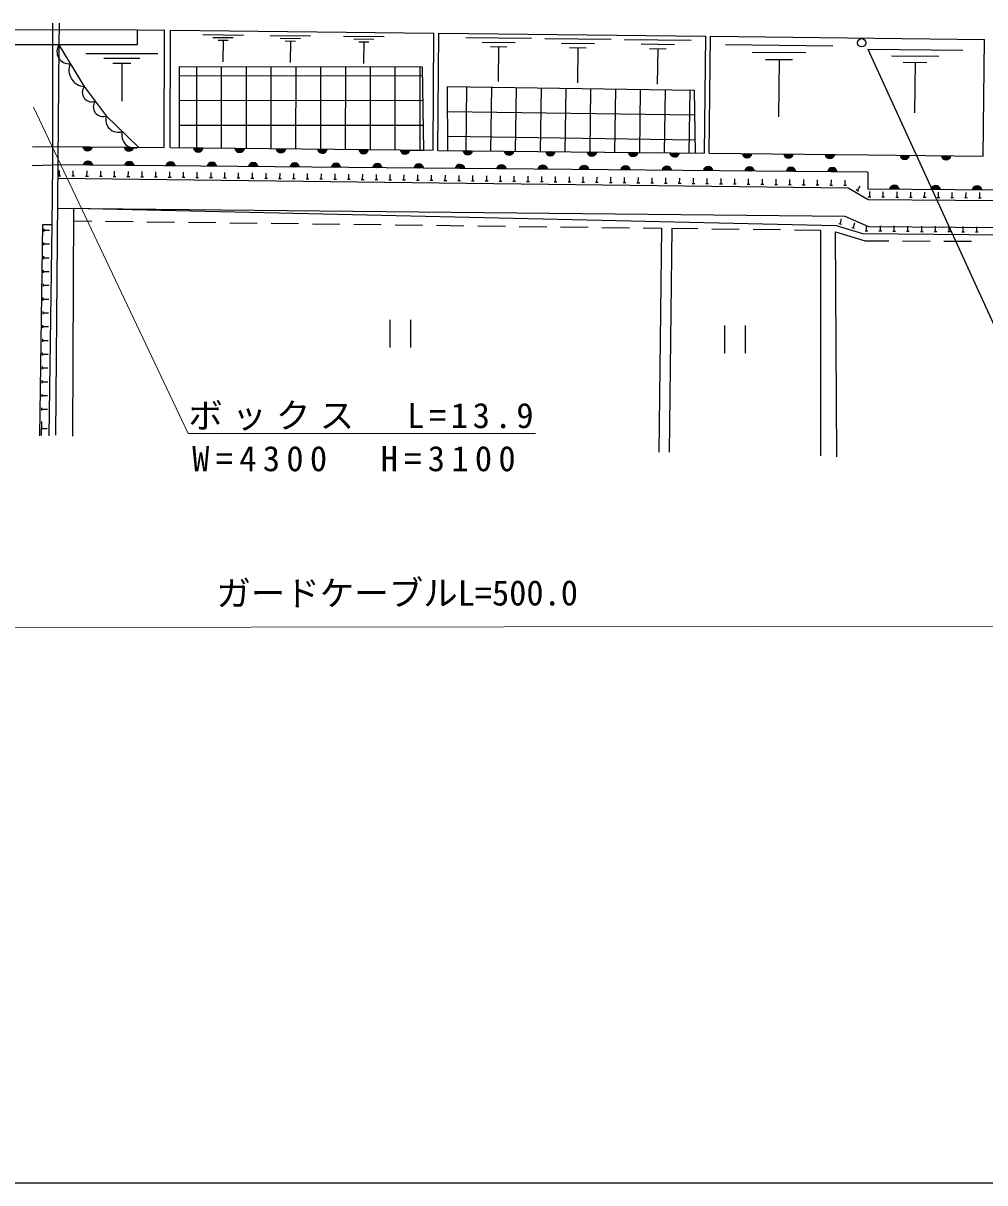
# Model space of a CAD drawing. Units: millimetres, scale not verified. Extents: x 40000 to 680000, y 20000 to 380000.
# Drawn here: x 290657 to 360418, y 205000 to 289144 of the extents above; entities that cross this region are included whole.
import ezdxf
from ezdxf.enums import TextEntityAlignment as Align

# ---------------------------------------------------------------- set-up
doc = ezdxf.new("R2010")
doc.units = ezdxf.units.MM
doc.header["$LTSCALE"] = 1000
for name, color, linetype, lineweight in [('M-BGD', 7, 'Continuous', 25), ('M-STR-HTXT', 7, 'Continuous', 13), ('M-STR-STR1', 1, 'Continuous', 25), ('M-STR-STRC', 7, 'Continuous', 25), ('M-TTL-BAND', 7, 'Continuous', 25)]:
    doc.layers.add(name, color=color, linetype=linetype, lineweight=lineweight)
doc.styles.add('ＭＳ ゴシック', font='')
doc.styles.get('ＭＳ ゴシック').set_extended_font_data('MS Gothic')

msp = doc.modelspace()

# ---------------------------------------------------------------- hatches: boundary and pattern name
at = {"layer": 'M-BGD'}
h = msp.add_hatch(dxfattribs=at)
h.set_pattern_fill('USER', color=256, style=0, pattern_type=2)
h.set_pattern_definition([(89.936, (312251, 285343), (-1800, 2.02), []), (179.936, (312251, 285343), (-2.02, -1800), [])])
h.paths.add_polyline_path([(302005, 285993), (319589, 285973), (319707, 279926), (301987, 280110)])
h = msp.add_hatch(dxfattribs=at)
h.set_pattern_fill('USER', color=256, style=0, pattern_type=2)
h.set_pattern_definition([(89.18, (330045, 284421), (-1799.82, 25.77), []), (179.18, (330045, 284421), (-25.77, -1799.82), [])])
h.paths.add_polyline_path([(321442, 284544), (339341, 284288), (339400, 279721), (321462, 279908)])

# ---------------------------------------------------------------- linework, layer by layer
for p, q in [((298934, 288670), (300915, 288648)), ((300883, 280122), (300915, 288648)), ((301319, 280117), (301350, 288643)), ((301350, 288643), (320454, 288422)), ((303695, 288315), (306627, 288282)), ((304426, 288112), (305892, 288095)), ((304790, 287912), (305523, 287904)), ((305156, 287908), (305139, 286344)), ((308577, 288261), (311508, 288228)), ((309307, 288057), (310773, 288041)), ((309672, 287858), (310405, 287849)), ((310038, 287853), (310020, 286290)), ((313904, 288201), (316836, 288168)), ((314635, 287997), (316101, 287980)), ((314999, 287797), (315732, 287789)), ((315366, 287793), (315348, 286230)), ((320389, 279919), (320454, 288422)), ((320740, 279915), (320804, 288418)), ((320804, 288418), (340177, 288195)), ((322772, 288100), (327528, 288047)), ((328511, 288036), (333300, 287982)), ((334284, 287970), (339106, 287916)), ((340081, 279714), (340177, 288195)), ((340424, 279711), (340520, 288191)), ((340520, 288191), (360389, 287962)), ((360303, 279504), (360389, 287962)), ((292773, 287571), (292778, 280206)), ((293250, 287570), (292989, 259250)), ((295209, 286949), (300419, 286950)), ((323958, 287770), (326336, 287743)), ((324549, 287446), (325738, 287433)), ((325143, 287440), (325114, 284903)), ((329705, 287703), (332100, 287676)), ((330300, 287377), (331497, 287363)), ((330899, 287370), (330870, 284816)), ((335486, 287635), (337897, 287608)), ((336085, 287307), (337290, 287293)), ((336687, 287300), (336658, 284728)), ((341603, 287593), (349400, 287504)), ((343546, 287051), (347445, 287007)), ((351931, 287261), (358816, 287183)), ((296511, 286602), (299116, 286602)), ((297163, 286255), (298465, 286255)), ((297814, 286255), (297814, 283476)), ((344515, 286520), (346465, 286498)), ((345490, 286509), (345443, 282350)), ((353647, 286782), (357090, 286743)), ((354503, 286313), (356224, 286294)), ((355363, 286304), (355322, 282632)), ((291326, 280175), (292778, 280206)), ((292778, 280206), (292776, 278859)), ((292778, 280206), (300883, 280122)), ((301319, 280117), (320389, 279919)), ((320740, 279915), (340081, 279714)), ((291318, 278807), (292776, 278859)), ((351929, 278343), (292776, 278859)), ((293383, 278053), (293183, 278055)), ((293283, 278054), (293288, 278454)), ((294383, 278040), (294183, 278043)), ((294283, 278042), (294288, 278442)), ((295383, 278028), (295183, 278031)), ((295283, 278029), (295288, 278429)), ((296383, 278016), (296183, 278019)), ((296283, 278017), (296288, 278417)), ((297383, 278004), (297183, 278006)), ((297283, 278005), (297288, 278405)), ((298383, 277992), (298183, 277994)), ((298283, 277993), (298288, 278393)), ((299383, 277980), (299183, 277982)), ((299283, 277981), (299288, 278381)), ((300383, 277968), (300183, 277970)), ((300283, 277969), (300288, 278369)), ((301383, 277956), (301183, 277958)), ((301283, 277957), (301288, 278357)), ((302383, 277944), (302183, 277946)), ((302283, 277945), (302287, 278345)), ((303383, 277931), (303183, 277934)), ((303283, 277933), (303287, 278333)), ((304382, 277919), (304182, 277922)), ((304282, 277920), (304287, 278320)), ((305382, 277907), (305182, 277910)), ((305282, 277908), (305287, 278308)), ((306382, 277895), (306182, 277897)), ((306282, 277896), (306287, 278296)), ((307382, 277883), (307182, 277885)), ((307282, 277884), (307287, 278284)), ((308382, 277871), (308182, 277873)), ((308282, 277872), (308287, 278272)), ((309382, 277859), (309182, 277861)), ((309282, 277860), (309287, 278260)), ((310382, 277847), (310182, 277849)), ((310282, 277848), (310287, 278248)), ((311382, 277835), (311182, 277837)), ((311282, 277836), (311287, 278236)), ((312382, 277822), (312182, 277825)), ((312282, 277824), (312287, 278224)), ((313382, 277810), (313182, 277813)), ((313282, 277811), (313287, 278211)), ((314382, 277798), (314182, 277801)), ((314282, 277799), (314287, 278199)), ((315382, 277786), (315182, 277788)), ((315282, 277787), (315286, 278187)), ((316382, 277774), (316182, 277776)), ((316282, 277775), (316286, 278175)), ((317381, 277762), (317182, 277764)), ((317281, 277763), (317286, 278163)), ((318381, 277750), (318181, 277752)), ((318281, 277751), (318286, 278151)), ((319381, 277738), (319181, 277740)), ((319281, 277739), (319286, 278139)), ((320381, 277726), (320181, 277728)), ((320281, 277727), (320286, 278127)), ((321381, 277713), (321181, 277716)), ((321281, 277715), (321286, 278115)), ((322381, 277701), (322181, 277704)), ((322281, 277702), (322286, 278102)), ((323381, 277689), (323181, 277692)), ((323281, 277690), (323286, 278090)), ((324381, 277677), (324181, 277679)), ((324281, 277678), (324286, 278078)), ((325281, 277666), (325286, 278066)), ((326281, 277654), (326286, 278054)), ((327281, 277642), (327286, 278042)), ((328281, 277630), (328286, 278030)), ((329281, 277618), (329285, 278018)), ((330281, 277606), (330285, 278006)), ((331280, 277593), (331285, 277993)), ((332280, 277581), (332285, 277981)), ((333280, 277569), (333285, 277969)), ((334280, 277557), (334285, 277957)), ((335280, 277545), (335285, 277945)), ((336280, 277533), (336285, 277933)), ((337280, 277521), (337285, 277921)), ((338280, 277509), (338285, 277909)), ((339280, 277497), (339285, 277897)), ((340280, 277484), (340285, 277884)), ((341280, 277472), (341285, 277872)), ((342280, 277460), (342285, 277860)), ((343280, 277448), (343284, 277848)), ((344280, 277436), (344284, 277836)), ((345279, 277424), (345284, 277824)), ((346279, 277412), (346284, 277812)), ((347279, 277400), (347284, 277800)), ((348279, 277388), (348284, 277788)), ((349279, 277375), (349284, 277775)), ((350279, 277363), (350284, 277763)), ((351929, 278343), (351929, 277108)), ((325381, 277665), (325181, 277667)), ((326381, 277653), (326181, 277655)), ((327381, 277641), (327181, 277643)), ((328381, 277629), (328181, 277631)), ((329381, 277617), (329181, 277619)), ((330381, 277604), (330181, 277607)), ((331380, 277592), (331180, 277595)), ((332380, 277580), (332180, 277583)), ((333380, 277568), (333180, 277570)), ((334380, 277556), (334180, 277558)), ((335380, 277544), (335180, 277546)), ((336380, 277532), (336180, 277534)), ((337380, 277520), (337180, 277522)), ((338380, 277508), (338180, 277510)), ((339380, 277495), (339180, 277498)), ((340380, 277483), (340180, 277486)), ((341380, 277471), (341180, 277474)), ((342380, 277459), (342180, 277461)), ((343380, 277447), (343180, 277449)), ((344380, 277435), (344180, 277437)), ((345379, 277423), (345179, 277425)), ((346379, 277411), (346179, 277413)), ((347379, 277399), (347179, 277401)), ((348379, 277386), (348179, 277389)), ((349379, 277374), (349179, 277377)), ((350379, 277362), (350179, 277365)), ((351266, 276942), (351093, 277043)), ((351180, 276993), (351381, 277338)), ((352070, 276521), (352074, 276921)), ((353052, 276512), (353056, 276912)), ((354052, 276503), (354056, 276903)), ((355052, 276494), (355056, 276894)), ((356052, 276485), (356056, 276885)), ((357052, 276477), (357056, 276877)), ((358052, 276468), (358056, 276868)), ((359052, 276459), (359056, 276859)), ((360052, 276450), (360056, 276850)), ((351988, 276521), (351957, 276539)), ((352152, 276520), (351988, 276521)), ((353152, 276511), (352952, 276513)), ((354152, 276502), (353952, 276504)), ((355152, 276493), (354952, 276495)), ((356152, 276485), (355952, 276486)), ((357152, 276476), (356952, 276478)), ((358152, 276467), (357952, 276469)), ((359152, 276458), (358952, 276460)), ((360152, 276449), (359952, 276451)), ((294315, 275716), (294232, 259183)), ((294310, 274806), (295637, 274789)), ((296637, 274777), (298637, 274752)), ((299637, 274739), (301637, 274714)), ((302637, 274702), (304636, 274677)), ((305636, 274665), (307636, 274640)), ((308636, 274627), (310636, 274602)), ((311636, 274590), (313636, 274565)), ((314636, 274552), (316635, 274527)), ((317635, 274515), (319635, 274490)), ((320635, 274477), (322635, 274452)), ((323635, 274440), (325635, 274415)), ((326635, 274402), (328634, 274377)), ((329634, 274365), (331634, 274340)), ((332634, 274327), (334634, 274303)), ((350012, 274531), (349820, 274589)), ((349916, 274560), (350032, 274942)), ((350873, 274269), (350989, 274651)), ((351841, 274053), (351845, 274453)), ((352841, 274043), (352844, 274443)), ((353841, 274034), (353844, 274434)), ((354841, 274025), (354844, 274425)), ((355841, 274016), (355844, 274416)), ((356841, 274006), (356844, 274406)), ((357841, 273997), (357844, 274397)), ((358841, 273988), (358844, 274388)), ((359840, 273978), (359844, 274378)), ((292170, 274030), (292173, 274230)), ((292171, 274130), (292571, 274125)), ((335634, 274290), (336961, 274273)), ((336961, 274273), (336768, 258014)), ((337709, 274264), (337517, 258005)), ((337709, 274264), (339603, 274240)), ((340603, 274228), (342603, 274203)), ((343603, 274191), (345602, 274166)), ((346602, 274153), (348496, 274129)), ((348496, 274129), (348496, 257741)), ((349685, 257686), (349594, 273999)), ((349594, 273999), (351744, 273355)), ((350968, 274239), (350777, 274298)), ((351941, 274052), (351741, 274054)), ((352941, 274042), (352741, 274044)), ((353941, 274033), (353741, 274035)), ((354941, 274024), (354741, 274026)), ((355941, 274015), (355741, 274016)), ((356941, 274005), (356741, 274007)), ((357941, 273996), (357741, 273998)), ((358941, 273987), (358741, 273989)), ((359940, 273977), (359740, 273979)), ((292158, 273030), (292161, 273230)), ((292159, 273130), (292559, 273125)), ((351744, 273355), (353446, 273348)), ((354446, 273343), (356446, 273335)), ((357446, 273331), (359446, 273322)), ((292146, 272030), (292148, 272230)), ((292147, 272130), (292547, 272125)), ((292134, 271030), (292136, 271230)), ((292135, 271130), (292535, 271125)), ((292122, 270030), (292124, 270230)), ((292123, 270130), (292523, 270125)), ((292109, 269030), (292112, 269230)), ((292111, 269130), (292511, 269125)), ((292097, 268030), (292100, 268230)), ((292098, 268130), (292498, 268125)), ((317253, 267611), (317253, 265611)), ((318753, 267611), (318753, 265611)), ((292085, 267030), (292087, 267230)), ((292086, 267130), (292486, 267125)), ((341534, 267199), (341534, 265199)), ((343034, 267199), (343034, 265199)), ((292073, 266030), (292075, 266230)), ((292074, 266130), (292474, 266125)), ((292061, 265030), (292063, 265230)), ((292062, 265130), (292462, 265125)), ((292048, 264030), (292051, 264230)), ((292050, 264130), (292450, 264125)), ((292036, 263030), (292039, 263230)), ((292037, 263130), (292437, 263126)), ((292024, 262031), (292027, 262231)), ((292025, 262131), (292425, 262126)), ((292012, 261031), (292014, 261231)), ((292013, 261131), (292413, 261126)), ((291990, 259231), (292002, 260231)), ((291996, 259731), (292396, 259726))]:
    msp.add_line(p, q, dxfattribs=at)
msp.add_lwpolyline([(283640, 288693), (298934, 288670), (298933, 287562), (283638, 287585)], close=True, dxfattribs=at)
for points in [[(293250, 287570), (294067, 286209), (295084, 284545), (296682, 282419), (299022, 280141)], [(301987, 280110), (302005, 285993), (319589, 285973), (319707, 279926)], [(321462, 279908), (321442, 284544), (339341, 284288), (339400, 279721)], [(340424, 279711), (351929, 279591), (360303, 279504)], [(292776, 278859), (292738, 274537), (292525, 259211)], [(293161, 277895), (350506, 277201), (351944, 276362), (367796, 276222), (467938, 275173), (567940, 274227)], [(567955, 275170), (467905, 276071), (367784, 276982), (351929, 277108)], [(293141, 275729), (350257, 275140), (351969, 274400), (367771, 274262), (467962, 273378), (567911, 272390)], [(294315, 275716), (349632, 274470), (351548, 273887), (411054, 273335), (459718, 272856), (473859, 272774), (511759, 272489), (539510, 272222), (539386, 256337)], [(291873, 259211), (292088, 274535), (292738, 274537)]]:
    msp.add_lwpolyline(points, dxfattribs=at)
for centre, radius, start, end in [((293984, 287085), 880, 146.55827, 275.39668), ((295174, 285743), 1201, 157.16335, 265.72227), ((295637, 284129), 692, 143.03728, 290.82547), ((296436, 283066), 692, 143.03728, 290.82547), ((297557, 282148), 916, 162.78716, 288.73363), ((298727, 281009), 916, 162.78716, 288.73363), ((295331, 280234), 354, 188.20155, 350.60673), ((295331, 280234), 283, 190.42559, 348.38269), ((295331, 280234), 212, 194.17192, 344.63637), ((295331, 280234), 142, 201.88365, 336.92464), ((295331, 280234), 100, 212.20131, 326.60697), ((295331, 280234), 100, 212.20131, 326.60697), ((298331, 280203), 354, 188.20155, 350.60673), ((298331, 280203), 283, 190.42559, 348.38269), ((298331, 280203), 212, 194.17192, 344.63637), ((298331, 280203), 142, 201.88365, 336.92464), ((298331, 280203), 100, 212.20131, 326.60697), ((298331, 280203), 100, 212.20131, 326.60697), ((303355, 280150), 354, 188.20155, 350.60673), ((303355, 280150), 283, 190.42559, 348.38269), ((303355, 280150), 212, 194.17192, 344.63637), ((303355, 280150), 142, 201.88365, 336.92464), ((303355, 280150), 100, 212.20131, 326.60697), ((303355, 280150), 100, 212.20131, 326.60697), ((306355, 280119), 354, 188.20155, 350.60673), ((306355, 280119), 283, 190.42559, 348.38269), ((306355, 280119), 212, 194.17192, 344.63637), ((306355, 280119), 142, 201.88365, 336.92464), ((306355, 280119), 100, 212.20131, 326.60697), ((306355, 280119), 100, 212.20131, 326.60697), ((309355, 280088), 354, 188.20155, 350.60673), ((309355, 280088), 283, 190.42559, 348.38269), ((309355, 280088), 212, 194.17192, 344.63637), ((309355, 280088), 142, 201.88365, 336.92464), ((309355, 280088), 100, 212.20131, 326.60697), ((309355, 280088), 100, 212.20131, 326.60697), ((312354, 280057), 354, 188.20155, 350.60673), ((312354, 280057), 283, 190.42559, 348.38269), ((312354, 280057), 212, 194.17192, 344.63637), ((312354, 280057), 142, 201.88365, 336.92464), ((312354, 280057), 100, 212.20131, 326.60697), ((312354, 280057), 100, 212.20131, 326.60697), ((315354, 280026), 354, 188.20155, 350.60673), ((315354, 280026), 283, 190.42559, 348.38269), ((315354, 280026), 212, 194.17192, 344.63637), ((315354, 280026), 142, 201.88365, 336.92464), ((315354, 280026), 100, 212.20131, 326.60697), ((315354, 280026), 100, 212.20131, 326.60697), ((318354, 279994), 354, 188.20155, 350.60673), ((318354, 279994), 283, 190.42559, 348.38269), ((318354, 279994), 212, 194.17192, 344.63637), ((318354, 279994), 142, 201.88365, 336.92464), ((318354, 279994), 100, 212.20131, 326.60697), ((318354, 279994), 100, 212.20131, 326.60697), ((322911, 279947), 354, 188.20155, 350.60673), ((322911, 279947), 283, 190.42559, 348.38269), ((322911, 279947), 212, 194.17192, 344.63637), ((322911, 279947), 142, 201.88365, 336.92464), ((322911, 279947), 100, 212.20131, 326.60697), ((322911, 279947), 100, 212.20131, 326.60697), ((325911, 279916), 354, 188.20155, 350.60673), ((325911, 279916), 283, 190.42559, 348.38269), ((325911, 279916), 212, 194.17192, 344.63637), ((325911, 279916), 142, 201.88365, 336.92464), ((325911, 279916), 100, 212.20131, 326.60697), ((325911, 279916), 100, 212.20131, 326.60697), ((328911, 279885), 354, 188.20155, 350.60673), ((328911, 279885), 283, 190.42559, 348.38269), ((328911, 279885), 212, 194.17192, 344.63637), ((328911, 279885), 142, 201.88365, 336.92464), ((328911, 279885), 100, 212.20131, 326.60697), ((328911, 279885), 100, 212.20131, 326.60697), ((331911, 279853), 354, 188.20155, 350.60673), ((331911, 279853), 283, 190.42559, 348.38269), ((331911, 279853), 212, 194.17192, 344.63637), ((331911, 279853), 142, 201.88365, 336.92464), ((331911, 279853), 100, 212.20131, 326.60697), ((331911, 279853), 100, 212.20131, 326.60697), ((334911, 279822), 354, 188.20155, 350.60673), ((334911, 279822), 283, 190.42559, 348.38269), ((334911, 279822), 212, 194.17192, 344.63637), ((334911, 279822), 142, 201.88365, 336.92464), ((334911, 279822), 100, 212.20131, 326.60697), ((334911, 279822), 100, 212.20131, 326.60697), ((337911, 279791), 354, 188.20155, 350.60673), ((337911, 279791), 283, 190.42559, 348.38269), ((337911, 279791), 212, 194.17192, 344.63637), ((337911, 279791), 142, 201.88365, 336.92464), ((337911, 279791), 100, 212.20131, 326.60697), ((337911, 279791), 100, 212.20131, 326.60697), ((343177, 279736), 354, 188.20155, 350.60673), ((343177, 279736), 283, 190.42559, 348.38269), ((343177, 279736), 212, 194.17192, 344.63637), ((343177, 279736), 142, 201.88365, 336.92464), ((343177, 279736), 100, 212.20131, 326.60697), ((343177, 279736), 100, 212.20131, 326.60697), ((346177, 279705), 354, 188.20155, 350.60673), ((346177, 279705), 283, 190.42559, 348.38269), ((346177, 279705), 212, 194.17192, 344.63637), ((346177, 279705), 142, 201.88365, 336.92464), ((346177, 279705), 100, 212.20131, 326.60697), ((346177, 279705), 100, 212.20131, 326.60697), ((349177, 279674), 354, 188.20155, 350.60673), ((349177, 279674), 283, 190.42559, 348.38269), ((349177, 279674), 212, 194.17192, 344.63637), ((349177, 279674), 142, 201.88365, 336.92464), ((349177, 279674), 100, 212.20131, 326.60697), ((349177, 279674), 100, 212.20131, 326.60697), ((354616, 279617), 354, 188.20155, 350.60673), ((354616, 279617), 283, 190.42559, 348.38269), ((354616, 279617), 212, 194.17192, 344.63637), ((354616, 279617), 142, 201.88365, 336.92464), ((354616, 279617), 100, 212.20131, 326.60697), ((354616, 279617), 100, 212.20131, 326.60697), ((357616, 279586), 354, 188.20155, 350.60673), ((357616, 279586), 283, 190.42559, 348.38269), ((357616, 279586), 212, 194.17192, 344.63637), ((357616, 279586), 142, 201.88365, 336.92464), ((357616, 279586), 100, 212.20131, 326.60697), ((357616, 279586), 100, 212.20131, 326.60697), ((295353, 278782), 354, 8.2974, 170.70258), ((295353, 278782), 283, 10.52144, 168.47854), ((295353, 278782), 212, 14.26776, 164.73221), ((295353, 278782), 142, 21.97949, 157.02048), ((295353, 278782), 100, 32.29716, 146.70282), ((295353, 278782), 100, 32.29716, 146.70282), ((298353, 278756), 354, 8.2974, 170.70258), ((298353, 278756), 283, 10.52144, 168.47854), ((298353, 278756), 212, 14.26776, 164.73221), ((298353, 278756), 142, 21.97949, 157.02048), ((298353, 278756), 100, 32.29716, 146.70282), ((298353, 278756), 100, 32.29716, 146.70282), ((301352, 278730), 354, 8.2974, 170.70258), ((301352, 278730), 283, 10.52144, 168.47854), ((301352, 278730), 212, 14.26776, 164.73221), ((301352, 278730), 142, 21.97949, 157.02048), ((301352, 278730), 100, 32.29716, 146.70282), ((301352, 278730), 100, 32.29716, 146.70282), ((304352, 278704), 354, 8.2974, 170.70258), ((304352, 278704), 283, 10.52144, 168.47854), ((304352, 278704), 212, 14.26776, 164.73221), ((304352, 278704), 142, 21.97949, 157.02048), ((304352, 278704), 100, 32.29716, 146.70282), ((304352, 278704), 100, 32.29716, 146.70282), ((307352, 278678), 354, 8.2974, 170.70258), ((307352, 278678), 283, 10.52144, 168.47854), ((307352, 278678), 212, 14.26776, 164.73221), ((307352, 278678), 142, 21.97949, 157.02048), ((307352, 278678), 100, 32.29716, 146.70282), ((307352, 278678), 100, 32.29716, 146.70282), ((310352, 278651), 354, 8.2974, 170.70258), ((310352, 278651), 283, 10.52144, 168.47854), ((310352, 278651), 212, 14.26776, 164.73221), ((310352, 278651), 142, 21.97949, 157.02048), ((310352, 278651), 100, 32.29716, 146.70282), ((310352, 278651), 100, 32.29716, 146.70282), ((313352, 278625), 354, 8.2974, 170.70258), ((313352, 278625), 283, 10.52144, 168.47854), ((313352, 278625), 212, 14.26776, 164.73221), ((313352, 278625), 142, 21.97949, 157.02048), ((313352, 278625), 100, 32.29716, 146.70282), ((313352, 278625), 100, 32.29716, 146.70282), ((316352, 278599), 354, 8.2974, 170.70258), ((316352, 278599), 283, 10.52144, 168.47854), ((316352, 278599), 212, 14.26776, 164.73221), ((316352, 278599), 142, 21.97949, 157.02048), ((316352, 278599), 100, 32.29716, 146.70282), ((316352, 278599), 100, 32.29716, 146.70282), ((319352, 278573), 354, 8.2974, 170.70258), ((319352, 278573), 283, 10.52144, 168.47854), ((319352, 278573), 212, 14.26776, 164.73221), ((319352, 278573), 142, 21.97949, 157.02048), ((319352, 278573), 100, 32.29716, 146.70282), ((319352, 278573), 100, 32.29716, 146.70282), ((322352, 278547), 354, 8.2974, 170.70258), ((322352, 278547), 283, 10.52144, 168.47854), ((322352, 278547), 212, 14.26776, 164.73221), ((322352, 278547), 142, 21.97949, 157.02048), ((322352, 278547), 100, 32.29716, 146.70282), ((322352, 278547), 100, 32.29716, 146.70282), ((325352, 278520), 354, 8.2974, 170.70258), ((325352, 278520), 283, 10.52144, 168.47854), ((325352, 278520), 212, 14.26776, 164.73221), ((325352, 278520), 142, 21.97949, 157.02048), ((325352, 278520), 100, 32.29716, 146.70282), ((325352, 278520), 100, 32.29716, 146.70282), ((328351, 278494), 354, 8.2974, 170.70258), ((328351, 278494), 283, 10.52144, 168.47854), ((328351, 278494), 212, 14.26776, 164.73221), ((328351, 278494), 142, 21.97949, 157.02048), ((328351, 278494), 100, 32.29716, 146.70282), ((328351, 278494), 100, 32.29716, 146.70282), ((331351, 278468), 354, 8.2974, 170.70258), ((331351, 278468), 283, 10.52144, 168.47854), ((331351, 278468), 212, 14.26776, 164.73221), ((331351, 278468), 142, 21.97949, 157.02048), ((331351, 278468), 100, 32.29716, 146.70282), ((331351, 278468), 100, 32.29716, 146.70282), ((334351, 278442), 354, 8.2974, 170.70258), ((334351, 278442), 283, 10.52144, 168.47854), ((334351, 278442), 212, 14.26776, 164.73221), ((334351, 278442), 142, 21.97949, 157.02048), ((334351, 278442), 100, 32.29716, 146.70282), ((334351, 278442), 100, 32.29716, 146.70282), ((337351, 278416), 354, 8.2974, 170.70258), ((337351, 278416), 283, 10.52144, 168.47854), ((337351, 278416), 212, 14.26776, 164.73221), ((337351, 278416), 142, 21.97949, 157.02048), ((340351, 278390), 354, 8.2974, 170.70258), ((340351, 278390), 283, 10.52144, 168.47854), ((340351, 278390), 212, 14.26776, 164.73221), ((340351, 278390), 142, 21.97949, 157.02048), ((343351, 278363), 354, 8.2974, 170.70258), ((343351, 278363), 283, 10.52144, 168.47854), ((343351, 278363), 212, 14.26776, 164.73221), ((346351, 278337), 354, 8.2974, 170.70258), ((346351, 278337), 283, 10.52144, 168.47854), ((346351, 278337), 212, 14.26776, 164.73221), ((349351, 278311), 354, 8.2974, 170.70258), ((349351, 278311), 283, 10.52144, 168.47854), ((349351, 278311), 212, 14.26776, 164.73221), ((337351, 278416), 100, 32.29716, 146.70282), ((337351, 278416), 100, 32.29716, 146.70282), ((340351, 278390), 100, 32.29716, 146.70282), ((340351, 278390), 100, 32.29716, 146.70282), ((343351, 278363), 142, 21.97949, 157.02048), ((343351, 278363), 100, 32.29716, 146.70282), ((343351, 278363), 100, 32.29716, 146.70282), ((346351, 278337), 142, 21.97949, 157.02048), ((346351, 278337), 100, 32.29716, 146.70282), ((346351, 278337), 100, 32.29716, 146.70282), ((349351, 278311), 142, 21.97949, 157.02048), ((349351, 278311), 100, 32.29716, 146.70282), ((349351, 278311), 100, 32.29716, 146.70282), ((353856, 277039), 354, 8.34056, 170.74574), ((353856, 277039), 283, 10.5646, 168.5217), ((353856, 277039), 212, 14.31092, 164.77537), ((353856, 277039), 142, 22.02265, 157.06364), ((353856, 277039), 100, 32.34032, 146.74598), ((353856, 277039), 100, 32.34032, 146.74598), ((356856, 277015), 354, 8.34056, 170.74574), ((356856, 277015), 283, 10.5646, 168.5217), ((356856, 277015), 212, 14.31092, 164.77537), ((356856, 277015), 142, 22.02265, 157.06364), ((356856, 277015), 100, 32.34032, 146.74598), ((356856, 277015), 100, 32.34032, 146.74598), ((359856, 276991), 354, 8.34056, 170.74574), ((359856, 276991), 283, 10.5646, 168.5217), ((359856, 276991), 212, 14.31092, 164.77537), ((359856, 276991), 142, 22.02265, 157.06364), ((359856, 276991), 100, 32.34032, 146.74598), ((359856, 276991), 100, 32.34032, 146.74598)]:
    msp.add_arc(centre, radius, start, end, dxfattribs=at)
at = {"layer": 'M-STR-HTXT'}
msp.add_line((69395, 244961), (566189, 245697), dxfattribs=at)
msp.add_lwpolyline([(291406, 283061), (302628, 259375), (327828, 259375)], dxfattribs=at)
at = {"layer": 'M-STR-STR1'}
for p, q in [((292782, 289144), (292773, 287571)), ((293258, 289142), (293250, 287570))]:
    msp.add_line(p, q, dxfattribs=at)
at = {"layer": 'M-STR-STRC'}
msp.add_line((351931, 287261), (376403, 233683), dxfattribs=at)
msp.add_circle((351483, 287722), 305, dxfattribs=at)
at = {"layer": 'M-TTL-BAND'}
msp.add_line((40000, 205000), (579000, 205000), dxfattribs=at)

# ---------------------------------------------------------------- texts
at = {"layer": 'M-STR-HTXT', "style": 'ＭＳ ゴシック'}
msp.add_text('ガードケーブルL=500.0', height=1833, rotation=0.085, dxfattribs=at).set_placement((317791, 246329), align=Align.BOTTOM_CENTER)
at = {"layer": 'M-STR-HTXT', "char_height": 1833, "attachment_point": 8, "style": 'ＭＳ ゴシック'}
for s, insert in [('\\T1.27;ボックス\u3000L=13.9', (315328, 259575)), ('\\T1.37;W=4300\u3000H=3100', (314879, 256605))]:
    msp.add_mtext(s, dxfattribs=dict(at, insert=insert))

doc.saveas('drawing.dxf')
